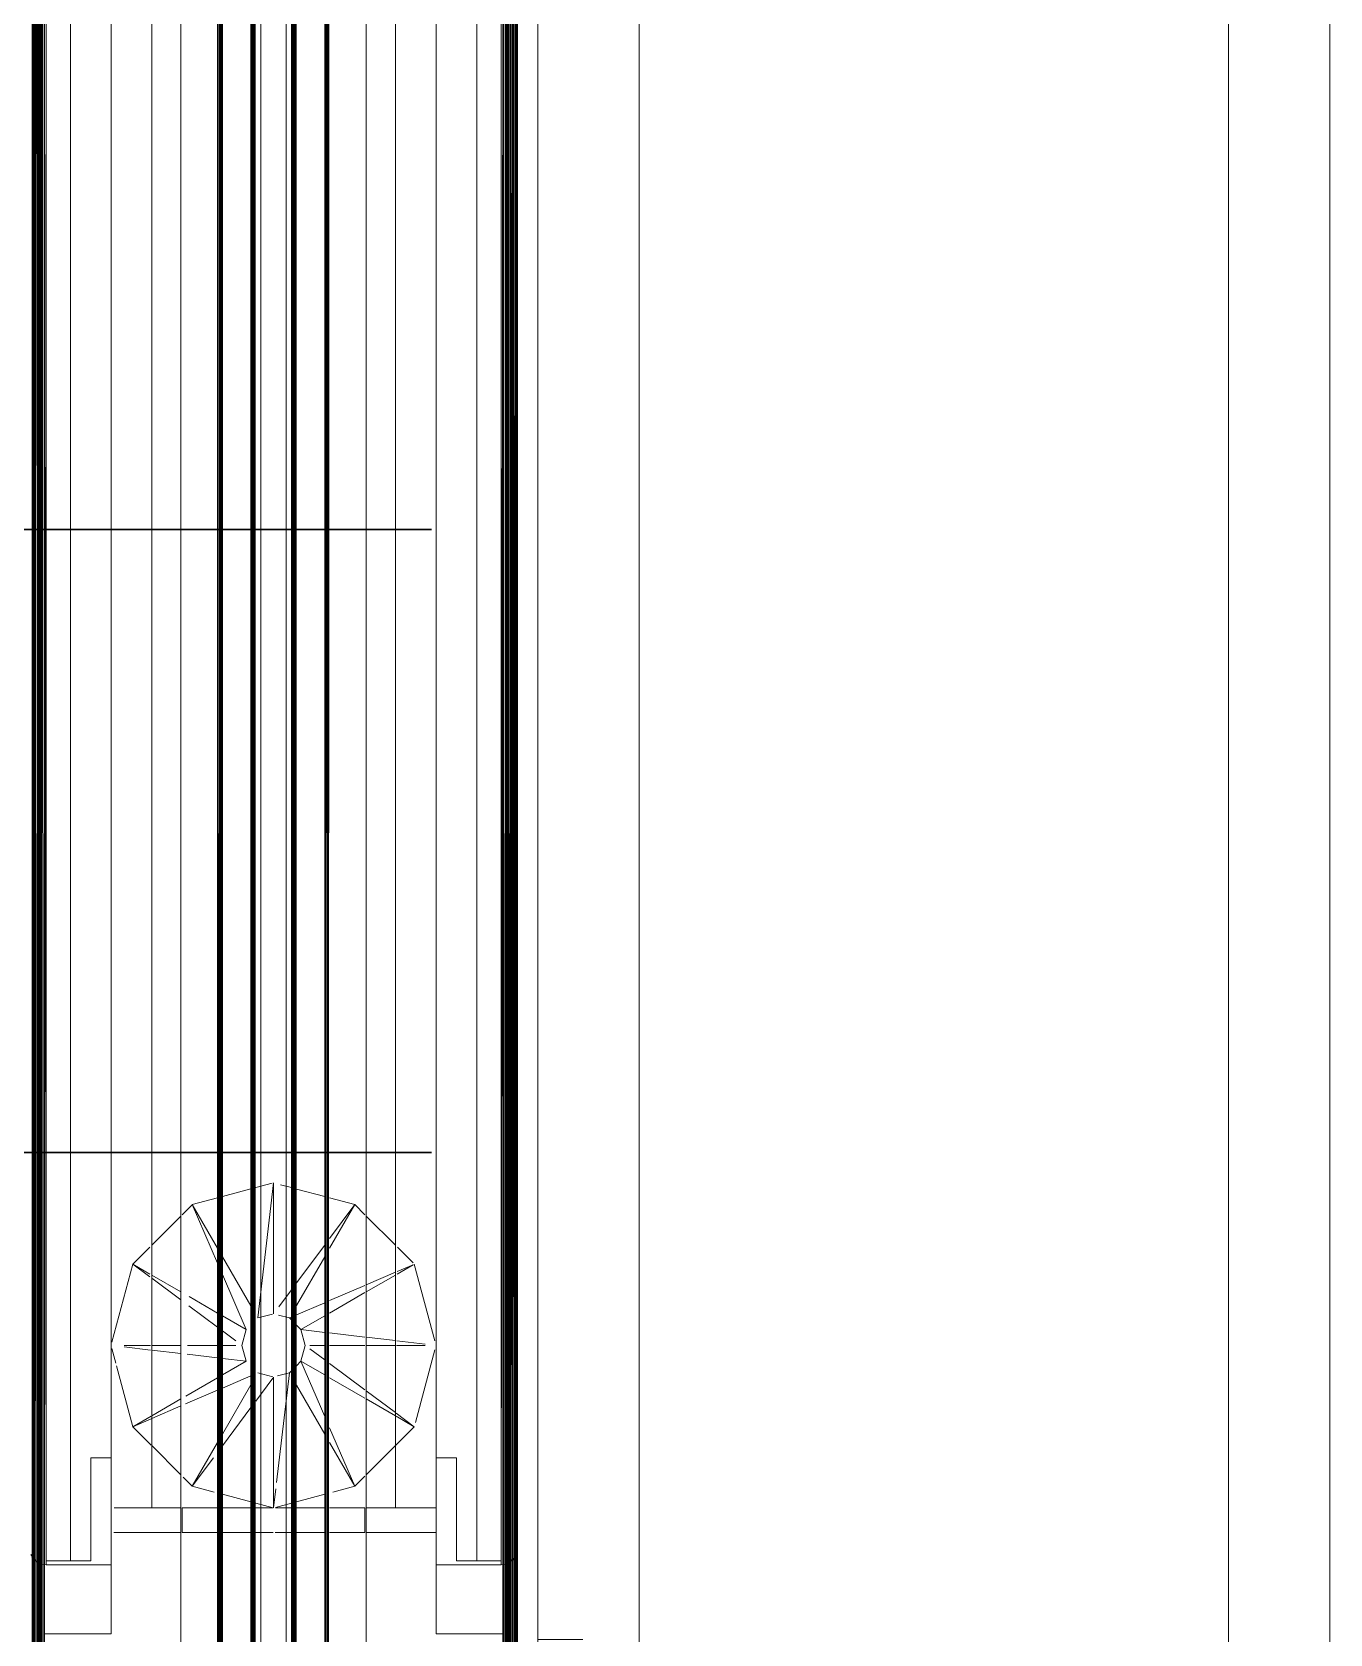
# Model space of a CAD drawing. Header units: inches. Extents: x 0 to 1536, y 72 to 1354.
# Drawn here: x 950.22 to 958.2, y 130.62 to 140.47 of the extents above; entities that cross this region are included whole.
import ezdxf

# ---------------------------------------------------------------- set-up
doc = ezdxf.new("R2010")
doc.units = ezdxf.units.IN
doc.header["$MEASUREMENT"] = 0
for name, color, linetype, lineweight in [('A-ANNO-NOTE', 131, 'Continuous', 9), ('A-WALL', 113, 'Continuous', 13), ('A-WALL-PATT', 111, 'Continuous', 13), ('G-IMPT', 8, 'Continuous', 9), ('I-FURN-PNLS', 30, 'Continuous', 9), ('I-WALL', 2, 'Continuous', 13)]:
    doc.layers.add(name, color=color, linetype=linetype, lineweight=lineweight)
pattern_1 = [(0, (0, 0), (30.72, 7.68), [1.267, -21.773, 1.267, -21.773, -122.88]), (0, (0, 0), (30.72, 7.68), [-46.08, 1.267, -44.813, 1.267, -21.773, -53.76]), (0, (0, 0), (30.72, 7.68), [-115.2, 1.267, -14.093, 1.267, -37.133]), (120, (11.52, 3.84), (-22.011075, 22.7643), [1.267, -21.773, 1.267, -21.773, -122.88]), (120, (11.52, 3.84), (-22.011075, 22.7643), [-46.08, 1.267, -44.813, 1.267, -21.773, -53.76]), (120, (11.52, 3.84), (-22.011075, 22.7643), [-115.2, 1.267, -14.093, 1.267, -37.133]), (240, (15.36, 19.2), (-8.708925, -30.4443), [1.267, -21.773, 1.267, -21.773, -122.88]), (240, (15.36, 19.2), (-8.708925, -30.4443), [-46.08, 1.267, -44.813, 1.267, -21.773, -53.76]), (240, (15.36, 19.2), (-8.708925, -30.4443), [-115.2, 1.267, -14.093, 1.267, -37.133])]

# ---------------------------------------------------------------- blocks, each defined once
blk = doc.blocks.new('WORKSTATION_1 - NCARB Leverage OPT A_dwg_3_KPWL4236-7491115-Level XX  POWER _ SIGNAL')
at = {"layer": 'G-IMPT'}
for p, q in [((37.05, 1.5), (37.5, 1.5)), ((37.05, 1.5), (37.5, 1.5)), ((37.05, 1.125), (37.05, 1.4)), ((37.05, 1.25), (37.05, 1.3997)), ((37.5, 1.41), (37.5, 1)), ((37.5, 1.41), (37.5, 1)), ((27.6459, 1.25), (27.386, 1.25)), ((27.6459, 1.25), (27.386, 1.25)), ((37.05, 1.25), (27.6459, 1.25)), ((37.05, 1.25), (27.6459, 1.25)), ((37.05, 1.25), (37.05, 1.125)), ((36.4165, 1.125), (36.4165, 1.0024)), ((36.4165, 1.125), (37.05, 1.125)), ((36.4165, 1.125), (36.4165, 1.0024)), ((37.05, 1.125), (36.4165, 1.125)), ((2.5835, 1), (36.4165, 1)), ((2.5835, 1), (36.4165, 1)), ((2.5835, 1), (36.4165, 1)), ((2.5835, 1), (36.4165, 1)), ((36.4165, 1), (2.5835, 1)), ((36.4165, 1), (2.5835, 1)), ((35.6972, 0.9925), (35.225, 0.866)), ((35.225, 0.866), (35.6972, 0.9925)), ((35.225, 0.866), (35.6972, 0.9925)), ((36.1989, 0.873), (35.7514, 0.9929)), ((35.7514, 0.9929), (36.1989, 0.873)), ((35.7514, 0.9929), (36.1989, 0.873)), ((36.4165, 1), (36.725, 1)), ((36.4165, 1), (36.725, 1)), ((36.725, 1), (36.4165, 1)), ((36.4165, 1), (36.725, 1)), ((36.4165, 1), (36.725, 1)), ((36.4165, 1), (36.725, 1)), ((36.725, 1), (36.4165, 1)), ((36.4165, 1), (36.725, 1)), ((36.725, 0.75), (36.725, 0.9988)), ((36.725, 0.75), (36.725, 0.9988)), ((36.725, 0.75), (36.725, 0.9988)), ((36.725, 0.75), (36.725, 0.9988)), ((36.725, 0.9988), (36.725, 0.75)), ((36.875, 1), (37.075, 1)), ((36.875, 1), (37.5, 1)), ((36.875, 0.9971), (36.875, 0.57)), ((36.875, 0.57), (36.875, 0.9971)), ((37.075, 1), (37.5, 1)), ((35.6966, 0.7575), (35.7172, 0.9334)), ((35.725, 0.9338), (35.725, 0.7573)), ((35.217, 0.8581), (35.1207, 0.7617)), ((35.1207, 0.7617), (35.217, 0.8581)), ((35.1207, 0.7617), (35.217, 0.8581)), ((35.2704, 0.7607), (35.2284, 0.8582)), ((35.2295, 0.8583), (35.2859, 0.7605)), ((36.1418, 0.7543), (36.225, 0.866)), ((36.225, 0.866), (36.1604, 0.7541)), ((36.3382, 0.7528), (36.225, 0.866)), ((36.225, 0.866), (36.3382, 0.7528)), ((36.225, 0.866), (36.3382, 0.7528)), ((2.275, 0.75), (36.725, 0.75)), ((2.275, 0.75), (36.725, 0.75)), ((2.3136, 0.75), (36.4165, 0.75)), ((2.3136, 0.75), (36.4165, 0.75)), ((2.3136, 0.75), (36.4165, 0.75)), ((2.3136, 0.75), (36.4165, 0.75)), ((35.109, 0.75), (34.9312, 0.5723)), ((34.9312, 0.5723), (35.109, 0.75)), ((34.9312, 0.5723), (35.109, 0.75)), ((35.3526, 0.57), (35.275, 0.75)), ((35.292, 0.75), (35.3959, 0.57)), ((35.6747, 0.57), (35.6957, 0.75)), ((35.725, 0.75), (35.725, 0.57)), ((36.0045, 0.57), (36.1386, 0.75)), ((36.158, 0.75), (36.0541, 0.57)), ((36.521, 0.57), (36.341, 0.75)), ((36.341, 0.75), (36.521, 0.57)), ((36.341, 0.75), (36.521, 0.57)), ((36.4551, 0.75), (36.725, 0.75)), ((36.4551, 0.75), (36.725, 0.75)), ((36.4551, 0.75), (36.725, 0.75)), ((36.4551, 0.75), (36.725, 0.75)), ((36.725, 0.57), (36.725, 0.75)), ((36.725, 0.75), (36.725, 0.57)), ((36.725, 0.75), (36.725, 0.57)), ((36.725, 0.75), (36.725, 0.57)), ((34.859, 0.5), (34.8174, 0.345)), ((34.8174, 0.345), (34.859, 0.5)), ((34.8174, 0.345), (34.859, 0.5)), ((34.9215, 0.5625), (34.859, 0.5)), ((34.859, 0.5), (34.9215, 0.5625)), ((34.859, 0.5), (34.9215, 0.5625)), ((34.859, 0.5), (35.1274, 0.345)), ((35.0671, 0.345), (34.859, 0.5)), ((35.4496, 0.345), (35.3559, 0.5625)), ((35.4002, 0.5625), (35.5258, 0.345)), ((35.6483, 0.345), (35.6738, 0.5625)), ((35.725, 0.5625), (35.725, 0.345)), ((35.8369, 0.345), (35.9989, 0.5625)), ((36.0498, 0.5625), (35.9242, 0.345)), ((36.2315, 0.345), (36.591, 0.5)), ((36.591, 0.5), (36.3226, 0.345)), ((36.591, 0.5), (36.5285, 0.5625)), ((36.5285, 0.5625), (36.591, 0.5)), ((36.5285, 0.5625), (36.591, 0.5)), ((36.6271, 0.3654), (36.591, 0.5)), ((36.591, 0.5), (36.6271, 0.3654)), ((36.591, 0.5), (36.6271, 0.3654)), ((36.725, 0.345), (36.725, 0.5625)), ((36.725, 0.5625), (36.725, 0.345)), ((36.875, 0.5625), (36.725, 0.5625)), ((36.875, 0.5625), (36.725, 0.5625)), ((36.875, 0.5625), (36.875, 0.345)), ((36.875, 0.5625), (36.875, 0.345)), ((34.8094, 0.315), (34.7629, 0.1413)), ((34.7629, 0.1413), (34.8094, 0.315)), ((34.7629, 0.1413), (34.8094, 0.315)), ((35.3406, 0.1413), (35.1074, 0.315)), ((35.1794, 0.315), (35.4803, 0.1413)), ((35.5375, 0.1413), (35.4626, 0.315)), ((35.5431, 0.315), (35.6277, 0.1686)), ((35.6277, 0.1686), (35.6448, 0.315)), ((35.725, 0.315), (35.725, 0.2232)), ((35.7463, 0.2233), (35.8146, 0.315)), ((35.8223, 0.1686), (36.1619, 0.315)), ((35.9069, 0.315), (35.8223, 0.1686)), ((36.2706, 0.315), (35.9697, 0.1413)), ((36.6871, 0.1413), (36.6406, 0.315)), ((36.6406, 0.315), (36.6871, 0.1413)), ((36.6406, 0.315), (36.6871, 0.1413)), ((36.725, 0.1413), (36.725, 0.315)), ((36.725, 0.315), (36.725, 0.1413)), ((36.875, 0.315), (36.875, 0.1413)), ((36.875, 0.315), (36.875, 0.1413)), ((34.7545, 0.11), (34.7366, 0.0435)), ((34.7366, 0.0435), (34.7545, 0.11)), ((34.7366, 0.0435), (34.7545, 0.11)), ((35.4879, 0.0316), (35.3826, 0.11)), ((35.5564, 0.0973), (35.5375, 0.1413)), ((35.5564, 0.0973), (35.6003, 0.1413)), ((35.6003, 0.1413), (35.5564, 0.0973)), ((35.6003, 0.1413), (35.5564, 0.0973)), ((35.6003, 0.1413), (35.6277, 0.1686)), ((35.6277, 0.1686), (35.6003, 0.1413)), ((35.6277, 0.1686), (35.6003, 0.1413)), ((35.6277, 0.1686), (35.725, 0.1947)), ((35.6277, 0.1686), (35.725, 0.1947)), ((35.725, 0.1947), (35.6277, 0.1686)), ((35.725, 0.1947), (35.8223, 0.1686)), ((35.725, 0.1947), (35.8223, 0.1686)), ((35.8223, 0.1686), (35.725, 0.1947)), ((35.8223, 0.1686), (35.8497, 0.1413)), ((35.8223, 0.1686), (35.8497, 0.1413)), ((35.8497, 0.1413), (35.8223, 0.1686)), ((35.8497, 0.1413), (35.8936, 0.0973)), ((35.8497, 0.1413), (35.8936, 0.0973)), ((35.8936, 0.0973), (35.8497, 0.1413)), ((36.7218, 0.012), (36.6955, 0.11)), ((36.6955, 0.11), (36.7218, 0.012)), ((36.6955, 0.11), (36.7218, 0.012)), ((36.725, 0.012), (36.725, 0.11)), ((36.725, 0.11), (36.725, 0.012)), ((36.875, 0.11), (36.875, 0.0096)), ((36.875, 0.11), (36.875, 0.0096)), ((35.5564, -0.0973), (34.725, 0)), ((34.725, 0), (35.5303, 0)), ((35.5386, 0.0308), (35.5564, 0.0973)), ((35.5564, 0.0973), (35.5386, 0.0308)), ((35.5564, 0.0973), (35.5386, 0.0308)), ((35.8936, 0.0973), (35.913, 0.0248)), ((35.8936, 0.0973), (35.913, 0.0248)), ((35.8936, 0.0973), (36.5679, 0.0184)), ((35.913, 0.0248), (35.8936, 0.0973)), ((36.725, 0), (35.9197, 0)), ((36.6069, 0.0138), (36.725, 0)), ((34.7273, -0.0084), (34.7545, -0.11)), ((34.7545, -0.11), (34.7273, -0.0084)), ((34.7545, -0.11), (34.7273, -0.0084)), ((35.5564, -0.0973), (35.5319, -0.006)), ((35.5564, -0.0973), (35.5319, -0.006)), ((35.5319, -0.006), (35.5564, -0.0973)), ((35.9184, -0.0048), (35.8936, -0.0973)), ((35.8936, -0.0973), (35.9184, -0.0048)), ((35.8936, -0.0973), (35.9184, -0.0048)), ((35.9261, -0.0048), (36.0674, -0.11)), ((36.6955, -0.11), (36.7244, -0.0023)), ((36.7244, -0.0023), (36.6955, -0.11)), ((36.7244, -0.0023), (36.6955, -0.11)), ((36.725, -0.11), (36.725, -0.0023)), ((36.725, -0.0023), (36.725, -0.11)), ((36.875, -0.0018), (36.875, -0.11)), ((36.875, -0.0018), (36.875, -0.11)), ((34.7625, -0.14), (34.8094, -0.315)), ((34.8094, -0.315), (34.7625, -0.14)), ((34.8094, -0.315), (34.7625, -0.14)), ((35.1794, -0.315), (35.4825, -0.14)), ((35.6277, -0.1686), (35.2881, -0.315)), ((35.5431, -0.315), (35.6277, -0.1686)), ((35.725, -0.1947), (35.6277, -0.1686)), ((35.725, -0.1947), (35.6277, -0.1686)), ((35.6277, -0.1686), (35.725, -0.1947)), ((35.8223, -0.1686), (35.725, -0.1947)), ((35.725, -0.1947), (35.8223, -0.1686)), ((35.725, -0.1947), (35.8223, -0.1686)), ((35.8223, -0.1686), (35.8052, -0.315)), ((35.9069, -0.315), (35.8223, -0.1686)), ((35.9874, -0.315), (35.912, -0.14)), ((36.2706, -0.315), (35.9675, -0.14)), ((36.1077, -0.14), (36.3426, -0.315)), ((36.6406, -0.315), (36.6875, -0.14)), ((36.6875, -0.14), (36.6406, -0.315)), ((36.6875, -0.14), (36.6406, -0.315)), ((36.725, -0.315), (36.725, -0.14)), ((36.725, -0.14), (36.725, -0.315)), ((36.875, -0.14), (36.875, -0.315)), ((36.875, -0.14), (36.875, -0.315)), ((35.6973, -0.2318), (35.6354, -0.315)), ((35.725, -0.315), (35.725, -0.2318)), ((34.8174, -0.345), (34.859, -0.5)), ((34.859, -0.5), (34.8174, -0.345)), ((34.859, -0.5), (34.8174, -0.345)), ((34.859, -0.5), (35.1274, -0.345)), ((35.2185, -0.345), (34.859, -0.5)), ((35.4248, -0.52), (35.5258, -0.345)), ((35.613, -0.345), (35.4813, -0.5219)), ((35.725, -0.5298), (35.725, -0.345)), ((35.8017, -0.345), (35.7798, -0.5316)), ((36.0368, -0.54), (35.9242, -0.345)), ((36.0851, -0.5416), (36.0004, -0.345)), ((36.591, -0.5), (36.3226, -0.345)), ((36.4165, -0.37), (36.591, -0.5)), ((36.591, -0.5), (36.6271, -0.3654)), ((36.6271, -0.3654), (36.591, -0.5)), ((36.6271, -0.3654), (36.591, -0.5)), ((36.725, -0.5625), (36.725, -0.345)), ((36.725, -0.345), (36.725, -0.5625)), ((36.875, -0.345), (36.875, -0.5625)), ((36.875, -0.345), (36.875, -0.5625)), ((34.9215, -0.5625), (34.8606, -0.5016)), ((34.9215, -0.5625), (34.8606, -0.5016)), ((34.9215, -0.5625), (34.8606, -0.5016)), ((35.109, -0.75), (34.9312, -0.5723)), ((35.109, -0.75), (34.9312, -0.5723)), ((35.109, -0.75), (34.9312, -0.5723)), ((35.292, -0.75), (35.3959, -0.57)), ((35.4455, -0.57), (35.3114, -0.75)), ((35.725, -0.75), (35.725, -0.57)), ((35.7753, -0.57), (35.7543, -0.75)), ((36.158, -0.75), (36.0541, -0.57)), ((36.175, -0.75), (36.0974, -0.57)), ((36.341, -0.75), (36.521, -0.57)), ((36.341, -0.75), (36.521, -0.57)), ((36.521, -0.57), (36.341, -0.75)), ((36.5347, -0.5563), (36.591, -0.5)), ((36.5347, -0.5563), (36.591, -0.5)), ((36.591, -0.5), (36.5347, -0.5563)), ((36.875, -0.5625), (36.725, -0.5625)), ((36.875, -0.5625), (36.725, -0.5625)), ((36.725, -0.75), (36.725, -0.57)), ((36.725, -0.57), (36.725, -0.75)), ((36.725, -0.75), (36.725, -0.57)), ((36.725, -0.75), (36.725, -0.57)), ((36.875, -0.57), (36.875, -0.9829)), ((36.875, -0.9829), (36.875, -0.57)), ((2.275, -0.75), (36.725, -0.75)), ((2.275, -0.75), (36.725, -0.75)), ((2.5835, -0.75), (36.6864, -0.75)), ((2.5835, -0.75), (36.6864, -0.75)), ((2.5835, -0.75), (36.6864, -0.75)), ((2.5835, -0.75), (36.6864, -0.75)), ((2.5835, -0.75), (36.6864, -0.75)), ((2.5835, -0.75), (36.6864, -0.75)), ((35.225, -0.866), (35.1207, -0.7617)), ((35.225, -0.866), (35.1207, -0.7617)), ((35.225, -0.866), (35.1207, -0.7617)), ((35.3037, -0.7604), (35.225, -0.866)), ((35.225, -0.866), (35.2859, -0.7605)), ((35.725, -0.9192), (35.725, -0.7573)), ((35.7534, -0.7571), (35.7345, -0.9191)), ((36.225, -0.866), (36.1604, -0.7541)), ((36.225, -0.866), (36.1767, -0.754)), ((36.225, -0.866), (36.3382, -0.7528)), ((36.225, -0.866), (36.3382, -0.7528)), ((36.3382, -0.7528), (36.225, -0.866)), ((36.725, -0.9812), (36.725, -0.75)), ((36.725, -0.75), (36.725, -0.9812)), ((36.725, -0.9812), (36.725, -0.75)), ((36.725, -0.75), (36.725, -0.9812)), ((36.725, -0.75), (36.725, -0.9812)), ((36.725, -0.75), (36.725, -0.9812)), ((35.225, -0.866), (35.7056, -0.9948)), ((35.7056, -0.9948), (35.225, -0.866)), ((35.7056, -0.9948), (35.225, -0.866)), ((35.85, -0.9665), (36.225, -0.866)), ((36.225, -0.866), (35.85, -0.9665)), ((36.225, -0.866), (35.85, -0.9665)), ((35.7434, -0.9951), (35.834, -0.9708)), ((35.834, -0.9708), (35.7434, -0.9951)), ((35.834, -0.9708), (35.7434, -0.9951)), ((36.4165, -1), (2.5835, -1)), ((2.5835, -1), (36.4165, -1)), ((2.5835, -1), (36.4165, -1)), ((2.5835, -1), (36.4165, -1)), ((2.5835, -1), (36.4165, -1)), ((36.4165, -1), (2.5835, -1)), ((36.4165, -1), (36.725, -1)), ((36.725, -1), (36.4165, -1)), ((36.4165, -1), (36.725, -1)), ((36.4165, -1), (36.725, -1)), ((36.4165, -1), (36.725, -1)), ((36.725, -1), (36.4165, -1)), ((36.4165, -1.125), (36.4165, -1)), ((36.4165, -1.0075), (36.4165, -1.125)), ((37.075, -1), (36.875, -1)), ((37.5, -1), (36.875, -1)), ((37.5, -1), (37.075, -1)), ((37.5, -1.41), (37.5, -1)), ((37.5, -1.41), (37.5, -1)), ((36.4165, -1.125), (37.05, -1.125)), ((36.4165, -1.125), (37.05, -1.125)), ((37.05, -1.25), (37.05, -1.125)), ((37.05, -1.125), (37.05, -1.4)), ((37.05, -1.25), (27.386, -1.25)), ((37.05, -1.25), (27.386, -1.25)), ((37.05, -1.25), (37.05, -1.3997))]:
    blk.add_line(p, q, dxfattribs=at)
blk = doc.blocks.new('WORKSTATION_1 - NCARB Leverage OPT A_dwg_3_KECS22436-7491119-Level XX  POWER _ SIGNAL')
at = {"layer": 'G-IMPT'}
for p, q in [((2.5835, -1), (36.4165, -1)), ((27.386, -1), (36.4165, -1)), ((36.4165, -1), (36.725, -1)), ((36.4165, -1), (36.725, -1)), ((36.725, -1), (36.875, -1)), ((36.725, -1), (36.875, -1)), ((36.875, -1), (37.075, -1)), ((36.875, -1), (37.075, -1)), ((37.075, -1.1181), (37.075, -1)), ((37.075, -1.1181), (37.075, -1)), ((37.075, -1.4), (37.075, -1.1458)), ((37.075, -1.4), (37.075, -1.1458)), ((1.95, -1.4), (37.05, -1.4)), ((1.95, -1.4368), (37.05, -1.4368)), ((1.9742, -1.4707), (33.7596, -1.44)), ((1.9743, -1.4707), (37.0257, -1.4707)), ((2.0128, -1.493), (37.0257, -1.4707)), ((11.4723, -1.41), (37.05, -1.4368)), ((27.386, -1.4101), (37.05, -1.4)), ((27.386, -1.4368), (37.05, -1.4368)), ((27.386, -1.4614), (37.0258, -1.4707)), ((27.386, -1.4707), (37.0257, -1.4707)), ((33.7632, -1.44), (37.05, -1.4368)), ((37.0457, -1.4707), (37.0118, -1.493)), ((37.0457, -1.4707), (37.0118, -1.493)), ((37.0457, -1.4707), (37.0118, -1.493)), ((37.068, -1.4368), (37.0457, -1.4707)), ((37.068, -1.4368), (37.0457, -1.4707)), ((37.068, -1.4368), (37.0457, -1.4707)), ((37.075, -1.4), (37.068, -1.4368)), ((37.075, -1.4), (37.068, -1.4368)), ((37.075, -1.4), (37.068, -1.4368))]:
    blk.add_line(p, q, dxfattribs=at)
blk = doc.blocks.new('WORKSTATION_1 - NCARB Leverage OPT A_dwg_3_KESS1236-7491117-Level XX  POWER _ SIGNAL')
at = {"layer": 'G-IMPT'}
for p, q in [((37.075, -1), (1.925, -1)), ((2.5835, -1), (36.4165, -1)), ((36.4165, -1), (36.725, -1)), ((36.725, -1), (36.875, -1)), ((36.875, -1), (37.075, -1)), ((37.075, -1), (37.075, -1.1181)), ((37.075, -1.4), (37.075, -1)), ((37.075, -1.1458), (37.075, -1.4)), ((37.075, -1.4), (1.925, -1.4)), ((37.05, -1.4368), (1.925, -1.4)), ((37.05, -1.4368), (1.95, -1.4368)), ((33.7596, -1.44), (1.9543, -1.4707)), ((37.0457, -1.4707), (1.9543, -1.4707)), ((37.0457, -1.4707), (1.9882, -1.493)), ((37.05, -1.4368), (33.7632, -1.44)), ((37.0616, -1.45), (37.025, -1.4866)), ((37.025, -1.4866), (37.0457, -1.4707)), ((37.0616, -1.45), (37.0457, -1.4707)), ((37.0616, -1.45), (37.068, -1.4368)), ((37.075, -1.4), (37.068, -1.4368)), ((37.068, -1.4368), (37.075, -1.4))]:
    blk.add_line(p, q, dxfattribs=at)
blk = doc.blocks.new('WORKSTATION_1 - NCARB Leverage OPT A_dwg_3_KECS22436-V36-Level XX  POWER _ SIGNAL')
at = {"layer": 'G-IMPT'}
for p, q in [((1.925, -1), (2.125, -1)), ((1.925, -1.1181), (1.925, -1)), ((1.925, -1.1181), (1.925, -1)), ((1.925, -1), (2.125, -1)), ((2.125, -1), (2.275, -1)), ((2.125, -1), (2.275, -1)), ((2.275, -1), (2.5835, -1)), ((2.275, -1), (2.5835, -1)), ((2.5835, -1), (11.614, -1)), ((2.5835, -1), (36.4165, -1)), ((1.925, -1.4), (1.925, -1.1458)), ((1.925, -1.4), (1.925, -1.1458)), ((1.932, -1.4368), (1.925, -1.4)), ((1.932, -1.4368), (1.925, -1.4)), ((1.932, -1.4368), (1.925, -1.4)), ((1.9543, -1.4707), (1.932, -1.4368)), ((1.9543, -1.4707), (1.932, -1.4368)), ((1.9543, -1.4707), (1.932, -1.4368)), ((1.95, -1.4), (11.4723, -1.41)), ((1.95, -1.4), (37.05, -1.4)), ((1.95, -1.4368), (11.614, -1.4267)), ((1.95, -1.4368), (11.614, -1.4368)), ((1.95, -1.4368), (37.05, -1.4368)), ((1.95, -1.4368), (5.2368, -1.44)), ((1.9882, -1.493), (1.9543, -1.4707)), ((1.9882, -1.493), (1.9543, -1.4707)), ((1.9882, -1.493), (1.9543, -1.4707)), ((1.9742, -1.4707), (37.05, -1.4368)), ((1.9743, -1.4707), (11.614, -1.4707)), ((1.9743, -1.4707), (37.0257, -1.4707)), ((1.9743, -1.4707), (11.614, -1.4768)), ((2.0128, -1.493), (37.0257, -1.4707)), ((5.2404, -1.44), (11.614, -1.4462)), ((2.025, -1.5), (1.9882, -1.493)), ((2.025, -1.5), (1.9882, -1.493)), ((2.025, -1.5), (1.9882, -1.493)), ((2.0128, -1.493), (11.614, -1.493)), ((2.0128, -1.493), (36.9872, -1.493)), ((2.0128, -1.493), (36.975, -1.5)), ((2.025, -1.5), (11.614, -1.5)), ((2.025, -1.5), (36.975, -1.5)), ((2.0274, -1.5), (11.614, -1.4981))]:
    blk.add_line(p, q, dxfattribs=at)
blk = doc.blocks.new('WORKSTATION_1 - NCARB Leverage OPT A_dwg_3_KESS1236-V37-Level XX  POWER _ SIGNAL')
at = {"layer": 'G-IMPT'}
for p, q in [((1.925, -1), (1.925, -1.1181)), ((1.925, -1), (2.125, -1)), ((37.075, -1), (1.925, -1)), ((1.925, -1), (1.925, -1.4)), ((2.125, -1), (2.275, -1)), ((2.275, -1), (2.5835, -1)), ((2.5835, -1), (36.4165, -1)), ((1.925, -1.1458), (1.925, -1.4)), ((1.925, -1.4), (1.932, -1.4368)), ((1.925, -1.4), (1.932, -1.4368)), ((37.05, -1.4368), (1.925, -1.4)), ((37.075, -1.4), (1.925, -1.4)), ((1.9384, -1.45), (1.932, -1.4368)), ((1.932, -1.4368), (1.9543, -1.4707)), ((1.9384, -1.45), (1.9543, -1.4707)), ((1.9384, -1.45), (1.975, -1.4866)), ((37.05, -1.4368), (1.95, -1.4368)), ((37.05, -1.4368), (1.9543, -1.4707)), ((1.975, -1.4866), (1.9543, -1.4707)), ((37.0457, -1.4707), (1.9543, -1.4707)), ((1.9543, -1.4707), (1.9882, -1.493)), ((37.0457, -1.4707), (1.9882, -1.493)), ((1.975, -1.4866), (1.9882, -1.493)), ((2.025, -1.5), (1.9882, -1.493)), ((1.9882, -1.493), (2.025, -1.5)), ((37.0118, -1.493), (1.9882, -1.493)), ((36.975, -1.5), (1.9882, -1.493)), ((2.025, -1.5), (36.975, -1.5)), ((36.975, -1.5), (2.025, -1.5))]:
    blk.add_line(p, q, dxfattribs=at)
blk = doc.blocks.new('WORKSTATION_1 - NCARB Leverage OPT A_dwg_3_42PP AA36_000000-7491120-Level XX  POWER _ SIGNAL')
for name in ['WORKSTATION_1 - NCARB Leverage OPT A_dwg_3_KPWL4236-7491115-Level XX  POWER _ SIGNAL', 'WORKSTATION_1 - NCARB Leverage OPT A_dwg_3_KECS22436-7491119-Level XX  POWER _ SIGNAL', 'WORKSTATION_1 - NCARB Leverage OPT A_dwg_3_KESS1236-7491117-Level XX  POWER _ SIGNAL']:
    blk.add_blockref(name, (0, 0))
at = {"rotation": 180}
for name in ['WORKSTATION_1 - NCARB Leverage OPT A_dwg_3_KECS22436-V36-Level XX  POWER _ SIGNAL', 'WORKSTATION_1 - NCARB Leverage OPT A_dwg_3_KESS1236-V37-Level XX  POWER _ SIGNAL']:
    blk.add_blockref(name, (39, 0), dxfattribs=at)
blk = doc.blocks.new('WORKSTATION_1 - NCARB Leverage OPT A_dwg_3_KPGAS0972-7491113-Level XX  POWER _ SIGNAL')
at = {"layer": 'G-IMPT'}
for p, q in [((1.5, 1.5), (73.4594, 1.5)), ((1.5, 1.5), (73.4594, 1.5)), ((73.4594, 1.5), (1.5, 1.496)), ((73.4594, 1.492), (1.5, 1.5)), ((1.5, 1.496), (73.4594, 1.496)), ((73.4594, 1.496), (1.5, 1.485)), ((1.5, 1.492), (73.4594, 1.492)), ((73.4594, 1.47), (1.5, 1.492)), ((1.5, 1.485), (73.4594, 1.485)), ((73.4594, 1.485), (1.5, 1.47)), ((1.5, 1.47), (73.4594, 1.47)), ((73.4594, 1.47), (1.5, 1.455)), ((1.5, 1.47), (73.4594, 1.47)), ((73.4594, 1.44), (1.5, 1.47)), ((1.5, 1.455), (73.4594, 1.455)), ((73.4594, 1.455), (1.5, 1.444)), ((1.5, 1.444), (73.4594, 1.444)), ((1.5, 1.44), (73.4594, 1.44)), ((1.5, 1.44), (73.4594, 1.44)), ((73.4594, 1.425), (1.7417, 1.4101)), ((1.7417, 1.41), (73.4594, 1.41)), ((73.4594, 1.436), (1.7418, 1.425)), ((1.7418, 1.425), (73.4594, 1.425)), ((73.4594, 1.44), (1.7419, 1.436)), ((1.7419, 1.436), (73.4594, 1.436)), ((73.4594, 1.444), (1.742, 1.44)), ((73.4594, 1.44), (1.742, 1.44)), ((73.4594, 0.57), (1.7353, 0.57)), ((73.4594, 0.57), (1.7353, 0.57)), ((73.4594, 0.315), (1.5, 0.328)), ((73.4594, 0.315), (1.5, 0.315)), ((1.7335, 0.332), (73.4594, 0.332)), ((73.4594, 0.33), (1.7335, 0.332)), ((73.4594, 0.33), (1.7335, 0.33)), ((73.4594, 0.332), (1.7336, 0.345)), ((1.5, 0.14), (73.4594, 0.14)), ((73.4594, 0.1325), (1.5, 0.14)), ((73.4594, 0.125), (1.5, 0.1325)), ((1.5, 0.1325), (73.4594, 0.1325)), ((1.5, 0.125), (73.4594, 0.125)), ((1.5, 0.125), (73.4594, 0.125)), ((73.4594, 0.123), (1.742, 0.125)), ((1.742, 0.123), (73.4594, 0.123)), ((73.4594, 0.11), (1.742, 0.1229)), ((73.4594, 0.11), (1.742, 0.11)), ((73.4594, -0.14), (1.5, -0.127)), ((1.5, -0.127), (73.4594, -0.127)), ((73.4594, -0.14), (1.5, -0.14)), ((73.4594, -0.1175), (1.742, -0.11)), ((73.4594, -0.125), (1.742, -0.1175)), ((1.742, -0.1175), (73.4594, -0.1175)), ((1.742, -0.125), (73.4594, -0.125)), ((1.5, -0.315), (73.4594, -0.315)), ((73.4594, -0.3225), (1.5, -0.315)), ((1.5, -0.3225), (73.4594, -0.3225)), ((73.4594, -0.33), (1.5, -0.3225)), ((73.4594, -0.33), (1.5, -0.33)), ((1.742, -0.332), (73.4594, -0.332)), ((73.4594, -0.345), (1.742, -0.3321)), ((73.4594, -0.345), (1.742, -0.345)), ((73.4594, -0.57), (1.742, -0.57)), ((73.4594, -0.57), (1.742, -0.57)), ((1.5, -1.44), (73.4594, -1.44)), ((1.5, -1.44), (73.4594, -1.44)), ((73.4594, -1.44), (1.5, -1.444)), ((1.5, -1.444), (73.4594, -1.444)), ((73.4594, -1.444), (1.5, -1.455)), ((1.5, -1.455), (73.4594, -1.455)), ((73.4594, -1.455), (1.5, -1.47)), ((1.5, -1.47), (73.4594, -1.47)), ((73.4594, -1.47), (1.5, -1.485)), ((1.5, -1.47), (73.4594, -1.47)), ((73.4594, -1.492), (1.5, -1.47)), ((73.4594, -1.41), (1.742, -1.41)), ((73.4594, -1.41), (1.742, -1.4249)), ((1.742, -1.425), (73.4594, -1.425)), ((73.4594, -1.436), (1.742, -1.44)), ((1.742, -1.44), (73.4594, -1.44)), ((73.4594, -1.47), (1.742, -1.4401)), ((1.7641, -1.436), (73.4594, -1.436)), ((73.4594, -1.425), (1.7668, -1.4359)), ((1.5, -1.485), (73.4594, -1.485))]:
    blk.add_line(p, q, dxfattribs=at)
blk = doc.blocks.new('WORKSTATION_1 - Layout - Option A-7491167-Level XX  POWER _ SIGNAL')
at = {"layer": 'I-FURN-PNLS'}
for p, q in [((-1.5, -0.6557), (-1.5, -72.6557)), ((-1.5, -72.6152), (-1.5, -0.6557)), ((-0.332, -72.6157), (-0.345, -0.6557)), ((-0.33, -72.6157), (-0.332, -0.6557)), ((-0.33, -0.6557), (-0.33, -72.6157)), ((-0.315, -72.6157), (-0.328, -0.6557)), ((-0.315, -0.6557), (-0.315, -72.6157)), ((-0.315, -0.6557), (-0.315, -72.6157)), ((-0.1325, -72.6157), (-0.14, -0.6557)), ((-0.1325, -72.6157), (-0.1325, -0.6557)), ((-0.1325, -0.6557), (-0.1325, -72.6157)), ((-0.1325, -72.4252), (-0.1325, -0.6557)), ((-0.125, -0.6557), (-0.125, -72.6157)), ((-0.125, -0.6557), (-0.125, -72.6157)), ((-0.123, -0.6557), (-0.11, -72.6157)), ((-0.11, -72.6157), (-0.11, -0.6557)), ((0.1175, -72.6157), (0.11, -0.6557)), ((0.125, -72.6157), (0.1175, -0.6557)), ((0.125, -0.6557), (0.125, -72.6157)), ((0.14, -72.6157), (0.127, -0.6557)), ((0.14, -0.6557), (0.14, -72.6157)), ((0.14, -72.6157), (0.14, -0.6557)), ((0.14, -0.6557), (0.14, -72.4252)), ((0.3225, -72.6157), (0.315, -0.6557)), ((0.3225, -72.6157), (0.3225, -0.6557)), ((0.33, -72.6157), (0.33, -0.6557)), ((0.332, -72.6157), (0.332, -0.6557)), ((0.345, -0.6557), (0.345, -72.6157)), ((-0.1181, -0.7592), (-0.1181, -72.5122)), ((0.1181, -0.7592), (0.1181, -72.5207)), ((-0.0781, -0.7992), (-0.0781, -72.4722)), ((0.0781, -72.4722), (0.0781, -0.7992)), ((-1.5, -36.1652), (-1.5, -37.0652)), ((-1.5, -37.0652), (-1.5, -37.1402)), ((-1.5, -37.1402), (-1.5, -46.7292))]:
    blk.add_line(p, q, dxfattribs=at)
for name, rotation in [('WORKSTATION_1 - NCARB Leverage OPT A_dwg_3_KPGAS0972-7491113-Level XX  POWER _ SIGNAL', 89.99999999999999), ('WORKSTATION_1 - NCARB Leverage OPT A_dwg_3_42PP AA36_000000-7491120-Level XX  POWER _ SIGNAL', 90.00000000000001)]:
    blk.add_blockref(name, (0, -74.1152), dxfattribs=dict(rotation=rotation))

msp = doc.modelspace()

# ---------------------------------------------------------------- hatches: boundary and pattern name
at = {"layer": 'A-WALL-PATT', "lineweight": 9}
h = msp.add_hatch(dxfattribs=at)
h.set_pattern_fill('FP_1', color=256, style=0, pattern_type=2)
h.set_pattern_definition(pattern_1)
h.paths.add_polyline_path([(953.9075, 94.0005), (953.9545, 94.0005), (953.9545, 216.975), (953.3295, 216.975), (953.3295, 94.0005)], flags=0)
h.paths.add_polyline_path([(953.9545, 220.6), (953.9545, 221.225), (953.3295, 221.225), (953.3295, 220.6)], flags=0)
h = msp.add_hatch(dxfattribs=at)
h.set_pattern_fill('FP_1', color=256, style=0, pattern_type=2)
h.set_pattern_definition(pattern_1)
h.paths.add_polyline_path([(958.2045, 84), (958.2045, 221.225), (957.5795, 221.225), (957.5795, 84)], flags=0)

# ---------------------------------------------------------------- linework, layer by layer
at = {"layer": 'A-ANNO-NOTE', "lineweight": 30}
for p, q in [((952.6763, 137.409), (936.1497, 137.409)), ((952.6763, 133.5765), (936.1497, 133.5765)), ((952.6763, 133.5765), (936.1497, 133.5765))]:
    msp.add_line(p, q, dxfattribs=at)
at = {"layer": 'A-WALL'}
for p, q in [((957.5795, 84), (957.5795, 221.225)), ((953.9545, 84), (953.9545, 216.975))]:
    msp.add_line(p, q, dxfattribs=at)
at = {"layer": 'I-WALL'}
for p, q in [((953.3295, 221.225), (953.3295, 84)), ((958.2045, 84), (958.2045, 221.225))]:
    msp.add_line(p, q, dxfattribs=at)

# ---------------------------------------------------------------- block references
at = {"layer": 'I-FURN-PNLS', "rotation": 180}
msp.add_blockref('WORKSTATION_1 - Layout - Option A-7491167-Level XX  POWER _ SIGNAL', (951.7045, 94.0005), dxfattribs=at)

doc.saveas('drawing.dxf')
